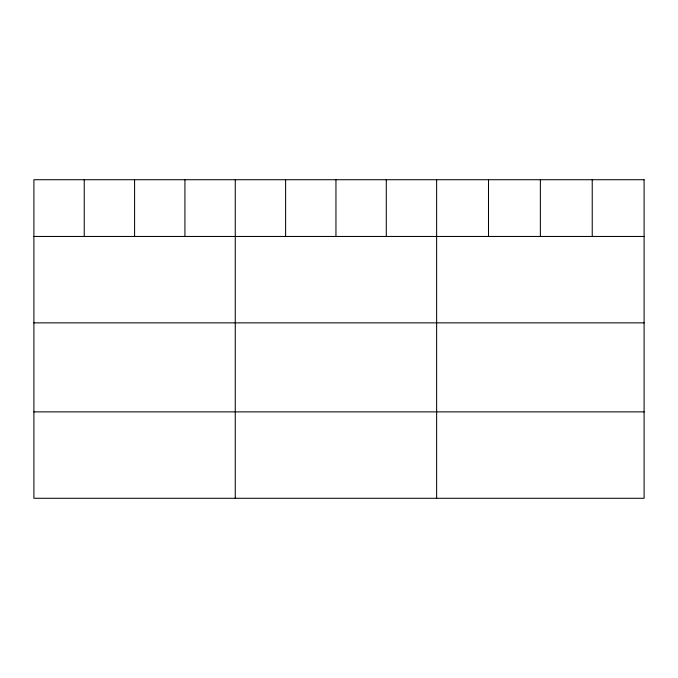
<?xml version="1.0" encoding="UTF-8"?>
<svg xmlns="http://www.w3.org/2000/svg" width="678" height="678" viewBox="0 0 678 678"><rect width="100%" height="100%" fill="white"/><g stroke="black" fill="none" stroke-linecap="round" stroke-linejoin="round"><path stroke-width="1.02" d="M33.9 236.461L644.1 236.461M33.9 322.864L644.1 322.864M33.9 411.877L644.1 411.877M592.233 179.721L592.233 236.461M540.366 179.721L540.366 236.461M488.499 179.721L488.499 236.461M436.632 179.721L436.632 498.279M386.291 179.721L386.291 236.461M335.949 179.721L335.949 236.461M285.608 179.721L285.608 236.461M235.266 179.721L235.266 498.279M184.924 179.721L184.924 236.461M134.583 179.721L134.583 236.461M84.242 179.721L84.242 236.461M644.1 179.721L33.9 179.721L33.9 498.279L644.1 498.279L644.1 179.721"/></g></svg>
